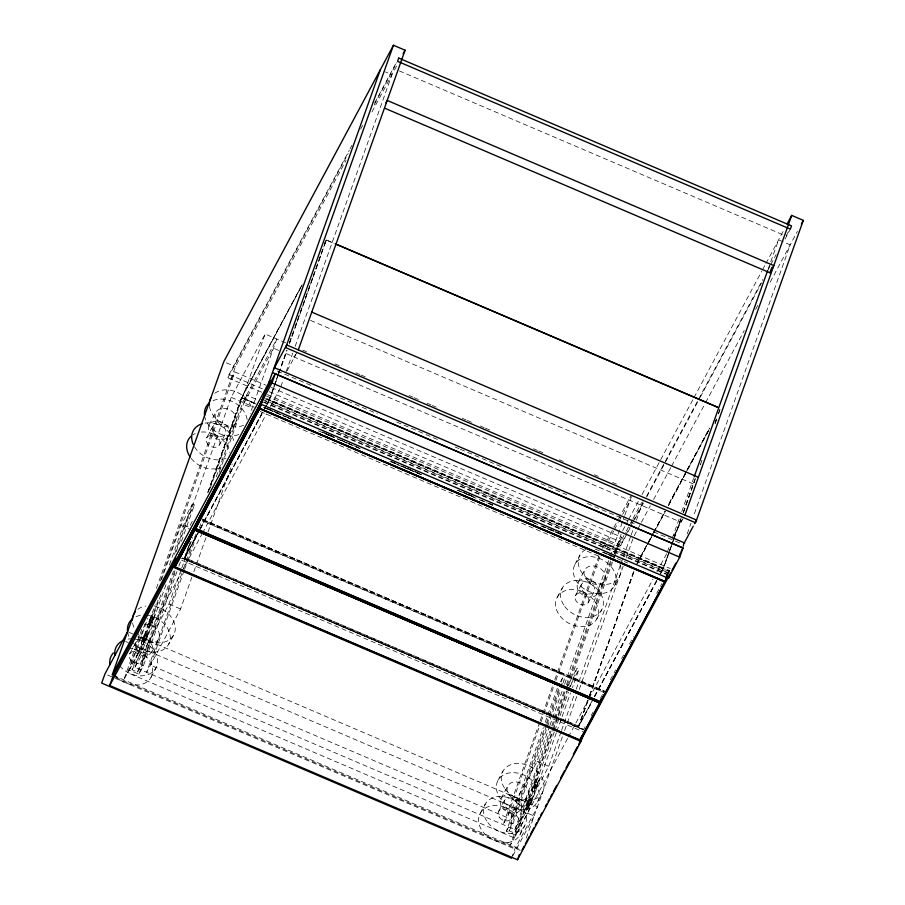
<?xml version="1.0" encoding="UTF-8"?>
<svg xmlns="http://www.w3.org/2000/svg" width="905" height="905" viewBox="0 0 905 905"><rect width="100%" height="100%" fill="white"/><g stroke="black" fill="none" stroke-linecap="round" stroke-linejoin="round"><path stroke-width="0.68" stroke-dasharray="4.53 3.39" d="M269.26 400.417L278.367 374.591L269.43 400.021L267.258 404.139M184.563 557.933L189.745 542.91M147.13 626.882C146.429 623.115 152.244 621.407 150.106 625.932C148.262 630.208 146.463 625.151 148.839 622.81M150.886 623.805L149.121 627.776M207.901 492.614L241.499 397.691L302.236 284.702M531.699 791.196C530.997 787.429 536.823 785.721 534.674 790.235C532.83 794.522 531.043 789.465 533.418 787.124M533.701 792.09L535.466 787.995M668.908 552.186L663.41 568.6L660.345 573.612M256.047 404.06L241.612 397.6L256.194 403.754M266.998 403.89L269.464 399.931L663.286 568.691M267.156 404.083L269.362 399.897M202.516 520.839L603.839 692.348L202.471 520.929M143.397 639.53C148.069 625.921 139.879 650.887 147.221 636.328C141.463 631.52 142.798 644.926 145.852 637.946C147.492 633.919 144.743 638.806 144.732 640.197M145.445 640.412L147.221 636.328M527.977 803.844C532.649 790.235 524.459 815.201 531.801 800.642C526.043 795.834 527.377 809.24 530.421 802.26C532.106 798.199 529.323 803.097 529.312 804.511M530.025 804.726L531.801 800.642M145.128 634.677C144.517 630.615 150.513 629.416 148.137 633.76C145.931 637.855 144.562 632.968 146.904 630.593M147.232 635.548L148.963 631.464M150.852 622.912C157.821 609.122 145.366 634.134 150.581 617.957C158.115 618.5 147.436 626.95 150.411 619.88C152.176 615.909 150.547 621.271 149.551 622.244M150.581 617.957L148.805 622.04M529.753 798.979C528.973 795.676 534.527 793.21 532.943 797.531C531.314 802.226 528.825 797.712 531.484 794.907M531.812 799.862L533.531 795.778M535.432 787.226C542.4 773.436 529.945 798.448 535.149 782.271C542.378 782.18 532.898 791.389 534.753 784.726C536.631 780.178 535.466 784.94 534.131 786.558M535.149 782.271L533.43 786.343M151.361 617.323C150.581 614.043 156.067 611.769 154.506 615.966C152.934 620.513 150.411 616.101 153.036 613.375M153.409 618.206L155.083 614.257M535.941 781.637C535.16 778.357 540.636 776.083 539.086 780.28C537.627 784.952 534.934 780.359 537.615 777.689M537.943 782.52L539.663 778.572M254.678 403.675L241.556 397.634L256.16 403.822M667.981 574.075L668.716 570.987L266.251 399.026M587.979 700.787L578.544 726.33L184.631 557.989L190.344 541.891M289.396 344.002L326.207 239.961L334.239 243.355M578.872 726.217L184.507 557.627M266.5 398.37L669.53 570.569L668.987 572.231M669.191 571.541L263.604 398.076M144.427 635.242L142.685 639.315M528.995 799.556L527.219 803.617M151.644 623.138L153.386 619.065M536.224 787.452L537.966 783.368M278.129 374.602L269.079 400.304L663.229 568.634L671.533 545.817M666.985 576.361L668.705 571.01L666.012 576.033M142.685 640.174C140.807 641.747 141.237 647.471 143.759 643.613C146.678 639.281 140.422 639.88 140.92 644.19M527.264 804.488C524.843 806.536 526.586 811.966 528.577 807.407C530.794 803.108 524.81 804.647 525.5 808.504M199.405 530.681L184.631 557.989L190.446 541.937M668.84 572.91L669.248 571.711M261.59 392.182L227.89 377.781L229.044 374.546L349.296 150.275M141.814 629.303L123.804 679.87L181.091 573.012M156.429 588.307L235.391 366.672L345.981 160.423M145.196 623.455L127.65 672.698L514.278 837.883L552.446 730.754M160.366 580.874L234.814 371.921L265.946 385.225M177.007 571.485L143.42 665.741L138.895 674.18L129.336 670.096L147.775 618.319M161.497 579.811L180.898 525.386L192.437 503.859L194.484 504.741L180.762 543.238M174.959 570.602L141.372 664.87L137.526 672.042L132.062 669.711L155.241 604.653M169.427 564.822L183.625 524.99L194.484 504.741M129.336 670.096L140.875 648.58L158.85 598.126M174.461 554.312L192.437 503.859M561.066 731.738L548.747 766.32L514.809 829.602L135.015 667.336L162.018 591.531M176.237 551.631L231.205 397.34L265.142 334.047L285.833 342.893M132.062 669.711L142.922 649.451L166.577 583.069M137.526 672.042L173.477 571.134M138.895 674.18L175.796 570.625M178.896 566.168L181.735 558.204M207.754 492.444L241.895 397.646M208.478 491.336L241.454 397.77L302.032 284.792M135.015 667.336L168.952 604.042L181.272 569.46M181.747 568.136L192.641 537.547M210.175 488.338L265.142 334.047M181.69 573.883L146.621 672.302L180.559 609.008L191.928 577.085M183.579 568.555L197.324 529.991M216.284 476.788L242.823 402.306L276.76 339.013L250.221 413.495M184.111 570.693L150.468 665.13L507.038 817.475L540.681 723.038M184.586 569.369L197.381 533.452M199.281 528.135L201.645 521.484M219.18 472.274L246.669 395.134L258.332 400.123M193.828 571.768L206.148 537.185M208.048 531.869L232.212 464.039M278.502 373.369L286.67 350.631M289.408 342.735L291.41 337.316M291.783 336.083L293.31 331.988M295.109 326.762L312.757 277.394M313.13 276.161L318.458 261.409M318.832 260.188L320.823 254.757M321.196 253.524L322.723 249.429M324.522 244.203L326.434 240.017M278.672 373.245L286.908 350.631M289.577 342.622L326.32 240.04L334.194 243.479M278.955 373.301L287.021 350.665M280.799 386.65L282.994 380.519M286.127 371.717L292.768 353.063M295.143 346.411L391.956 74.685L385.507 71.925M294.453 357.079L295.381 354.477M539.685 722.235L503.191 824.647L537.129 761.354L549.448 726.772M540.161 720.9L552.955 684.995M554.844 679.678L599.393 554.652M541.156 721.715L553.951 685.798M555.851 680.481L599.925 556.79M556.349 732.779L527.502 813.765L515.963 835.281L506.393 831.197L543.294 727.643M545.183 722.326L557.955 686.488M506.393 831.197L510.918 822.758L545.93 724.509M546.394 723.186L559.166 687.336M561.066 682.031L562.48 678.049L564.528 678.92L563.114 682.902M554.301 731.907L525.443 812.894L514.583 833.143L509.119 830.813L546.496 725.923M546.971 724.6L560.681 686.092L564.528 678.92M509.119 830.813L512.965 823.641L547.027 728.039M547.502 726.715L560.749 689.542M549.923 725.448L562.718 689.531M564.618 684.214L609.631 557.865M610.106 556.53L624.326 516.631M624.801 515.296L631.464 496.607M514.809 829.602L549.867 731.183M551.767 725.867L564.562 689.961M566.462 684.633L610.999 559.618M551.088 730.935L510.431 845.055L567.718 738.197M552.853 725.991L565.206 691.081M567.164 685.809L611.61 561.066M614.28 553.566L621.068 534.516M552.921 729.43L566.62 690.967M568.51 685.662L612.459 562.31M612.934 560.987L614.348 557.005M614.823 555.681L621.441 537.118L271.138 387.442M515.963 835.281L567.526 690.572M554.776 730.573L568.498 692.076M570.388 686.759L577.005 668.173L579.064 669.055L572.435 687.642M267.292 394.614L620.66 545.602L625.163 536.133M511.54 858.2L514.809 849.014L537.434 806.819L137.956 636.147M556.824 731.455L570.546 692.947M561.541 730.403L574.336 694.497M576.225 689.169L623.138 557.503M623.613 556.168L630.728 536.224M631.204 534.889L633.093 529.572M636.407 520.262L643.048 501.642M526.291 838.075L562.706 735.889M564.596 730.584L576.892 696.081M579.257 689.44L623.228 566.021M626.068 558.057L633.624 536.823L636.962 530.613M587.526 700.843L578.567 726.319L592.266 701.273M589.528 695.56L633.545 571.689M587.809 700.9L578.657 726.33L592.028 701.443M589.619 695.583L633.828 571.745M589.777 695.56L633.998 571.621M667.426 551.835L669.61 545.704M672.279 538.237L679.395 518.26M681.77 511.597L693.637 478.293M768.141 269.181L778.583 239.87L790.189 244.836L693.377 516.563M669.485 550.907L672.234 542.864M672.811 541.586L674.123 537.536M674.7 536.258L681.25 517.57M683.241 512.287L695.006 478.949M715.029 423.076L716.353 419.026M718.355 413.755L720.256 408.427M663.116 568.679L680.945 519.006M683.399 512.468L694.712 480.385M700.481 464.525L701.895 460.532L700.447 464.661M715.188 423.246L716.534 419.139M718.502 413.924L720.323 408.483M671.985 544.55L673.433 540.489M673.886 539.233L681.024 519.187M683.377 512.592L695.73 477.908M715.154 423.382L716.602 419.32M682.008 519.662L681.08 522.264L285.154 353.176M666.838 576.293L668.716 570.987L666.272 576.315M687.212 533.871L691.001 523.214M184.778 557.978L199.304 530.624M182.425 558.408L583.601 729.815L182.527 558.147M666.238 576.202L668.931 571.394M326.072 240.04L324.386 243.807M241.624 397.996L302.327 284.713M349.964 149.031L351.966 145.298M360.654 129.098L362.656 125.354M374.681 102.932L396.729 61.812M227.89 377.781L348.142 153.522M374.195 104.923L396.91 62.569M371.966 111.96L397.861 63.667M230.967 379.093L234.814 371.921M209.089 424.954L215.967 412.126M206.668 437.816L212.551 426.855M219.474 444.875A7.308 5.6 28.2 0 0 212.256 435.362A7.308 5.6 28.2 0 0 207.505 443.812A7.308 5.6 28.2 0 0 219.474 444.875L225.379 433.925A7.308 5.6 28.2 0 0 218.139 424.4A7.308 5.6 28.2 0 0 213.388 432.85A7.308 5.6 28.2 0 0 225.356 433.914M228.807 435.814A11.233 8.609 28.2 0 0 217.686 421.176A11.233 8.609 28.2 0 0 210.39 434.174A11.233 8.609 28.2 0 0 228.807 435.814L235.707 423.008A11.233 8.609 28.2 0 0 224.564 408.359A11.233 8.609 28.2 0 0 217.268 421.357A11.233 8.609 28.2 0 0 235.673 422.986M192.29 521.348L189.088 527.321L183.625 524.99M129.709 653.817L135.592 642.844M197.833 532.751L184.677 557.921M200.48 527.954L263.694 409.92M264.339 408.845L266.353 404.965M199.971 529.391L263.706 410.157M264.362 408.924L266.364 405.202M200.073 529.436L262.608 412.816M287.145 370.711L297.643 351.129M181.758 571.768L201.747 534.493M202.415 533.249L266.375 413.97M270.369 406.515L280.369 387.883M142.515 660.876A7.308 5.6 28.2 0 0 135.298 651.362A7.308 5.6 28.2 0 0 130.546 659.813A7.308 5.6 28.2 0 0 142.515 660.876L148.42 649.914M151.87 651.826L158.748 638.998M150.92 677.426L155.864 668.229M132.379 641.95A22.478 17.218 28.2 0 0 168.545 644.428L173.545 635.231A22.478 17.218 28.2 0 0 152.357 606.056M557.276 597.277L562.209 588.08M574.958 564.29L579.901 555.082M577.956 582.549L584.834 569.731M575.535 595.422L581.417 584.449M602.719 548.441L618.025 519.9M618.692 518.667L630.717 496.234M604.54 548.113L613.703 531.043M614.359 529.821L618.285 522.502M618.941 521.28L630.061 500.533M622.685 530.624L625.344 525.658M626.011 524.414L628.013 520.68M628.681 519.436L639.337 499.56M642.007 494.594L693.309 398.913M693.965 397.668L761.931 270.934M762.587 269.69L765.257 264.724M765.924 263.479L784.488 228.863M617.595 544.29L621.441 537.118M614.325 553.408L625.638 532.31M626.305 531.065L629.631 524.866M630.299 523.622L632.301 519.9M632.968 518.656L641.611 502.524M588.341 602.481A7.308 5.6 28.2 0 0 581.123 592.967A7.308 5.6 28.2 0 0 576.372 601.418A7.308 5.6 28.2 0 0 588.341 602.481L594.246 591.519A7.308 5.6 28.2 0 0 587.006 581.994A7.308 5.6 28.2 0 0 582.254 590.445A7.308 5.6 28.2 0 0 594.223 591.508M625.83 534.878L629.835 527.411M630.502 526.167L632.505 522.423M633.172 521.178L643.195 502.49M646.543 496.257L697.981 400.327M698.649 399.082L762.779 279.464M768.13 269.498L770.132 265.765M770.8 264.52L776.139 254.554M786.162 235.866L788.832 230.877M620.66 545.602L630.016 528.158M634.699 519.436L643.376 503.237M646.724 497.003L699.497 398.585M700.165 397.329L761.625 282.711M785.008 239.101L790.348 229.135M597.696 593.42L604.574 580.603A11.233 8.609 28.2 0 0 593.431 565.953A11.233 8.609 28.2 0 0 586.123 578.951A11.233 8.609 28.2 0 0 604.54 580.591M480.317 813.278L485.25 804.07M497.999 780.291L502.942 771.083M637.629 529.368L650.288 505.759M653.614 499.549L670.933 467.252M671.601 466.007L704.916 403.879M705.583 402.635L744.227 330.574M755.551 309.442L758.22 304.476M770.212 282.111L797.407 231.375M560.546 681.657L562.48 678.049M596.746 619.031L601.689 609.834M614.382 586.01A22.478 17.218 28.2 0 0 592.164 556.745A22.478 17.218 28.2 0 0 577.56 582.741A22.478 17.218 28.2 0 0 614.382 586.01L619.371 576.836M500.997 798.549L507.875 785.721M498.576 811.412L504.458 800.45M566.145 688.433L577.005 668.173M568.159 689.372L579.064 669.055M636.984 563.396L652.946 533.622L637.086 563.453M653.614 532.378L664.915 511.291M686.872 470.351L709.486 428.167M653.715 532.434L665.017 511.348M686.974 470.408L709.588 428.223M653.127 533.735L637.244 563.725L648.534 542.729M653.874 532.706L665.096 511.404M668.512 505.42L686.386 471.697M709 429.524L687.133 470.679L709.067 429.83M649.202 541.484L653.195 534.041M653.851 532.796L655.854 529.074M656.521 527.83L665.164 511.71M668.49 505.499L686.454 472.003M511.404 818.482L517.287 807.52A7.308 5.6 28.2 0 0 510.047 797.995A7.308 5.6 28.2 0 0 505.295 806.446A7.308 5.6 28.2 0 0 517.264 807.509M520.737 809.421L527.615 796.604A11.233 8.609 28.2 0 0 516.472 781.954A11.233 8.609 28.2 0 0 509.164 794.952A11.233 8.609 28.2 0 0 527.581 796.592M673.773 535.896L683.004 518.678M568.385 736.964L588.374 699.689M589.042 698.445L653.003 579.155M656.996 571.7L666.996 553.068M519.787 835.032L524.719 825.824M537.423 802.011A22.478 17.218 28.2 0 0 515.205 772.734A22.478 17.218 28.2 0 0 500.601 798.742A22.478 17.218 28.2 0 0 537.423 802.011L542.412 792.837M578.567 726.308L591.825 701.398M594.495 696.431L657.019 579.811M594.596 696.465L657.222 579.867M660.458 573.646L663.376 568.453M594.766 696.477L657.415 579.766M660.627 573.646L663.433 568.464M512.864 855.711L534.165 816.005L133.386 644.767M585.139 726.851L583.816 729.317L182.584 558.023M591.089 715.753L593.069 712.054M600.343 698.49L602.99 693.558M610.332 679.859L615.638 669.972M621.599 658.84L623.59 655.141M629.552 644.009L633.534 636.6M656.725 593.329L662.03 583.442M668.376 572.548L669.53 570.569M144.732 640.955L142.967 645.061M529.312 805.36L527.547 809.375M216.137 468.824L210.707 468.948A22.478 17.218 28.2 0 1 190.932 458.088M508.044 842.419L502.614 842.544A22.478 17.218 28.2 0 1 478.553 819.817A22.478 17.218 28.2 0 1 503.112 806.808L506.992 808.561M583.601 729.815L182.471 558.283M399.399 70.918L783.436 234.995M310.517 320.393L693.253 483.915M302.689 350.088L306.58 351.751M335.11 363.946L341.592 366.706M355.857 372.803L359.738 374.466M361.038 375.021L367.521 377.792M409.015 395.519L412.906 397.182M414.196 397.736L420.678 400.508M427.171 403.279L431.052 404.931M432.352 405.485L436.244 407.148M462.172 418.234L466.064 419.897M467.365 420.452L473.847 423.223M480.329 425.984L484.22 427.646M485.51 428.201L491.992 430.972M533.486 448.699L537.378 450.362M538.679 450.916L545.161 453.688M559.426 459.785L563.306 461.448M594.427 474.74L598.318 476.403M612.583 482.489L616.475 484.152M278.672 350.405L273.491 348.187L243.4 404.309L252.472 408.189M277.428 371.073L312.474 386.039M333.221 394.908L377.317 413.755M396.775 422.058L439.581 440.35M455.147 447.002L459.027 448.665M460.328 449.219L503.135 467.5M526.472 477.478L566.688 494.65M587.436 503.519L634.122 523.475M653.58 531.778L680.832 543.43M226.363 362.815L235.391 366.672M229.044 374.546L262.744 388.946M269.226 391.718L621.814 542.355M266.477 396.005L670.39 568.566M262.574 399.365L668.207 572.673M264.984 401.017L668.014 573.216M263.887 401.922L668.207 574.675M263.525 402.329L667.981 575.094M266.59 408.2L273.084 410.972M274.385 411.526L278.288 413.189M322.463 432.07L326.366 433.733M327.667 434.287L334.16 437.07L327.587 434.434M391.345 461.493L395.236 463.168M401.741 465.939L405.632 467.602M406.933 468.156L413.438 470.939M414.728 471.494L418.63 473.157M462.817 492.037L466.709 493.7M468.009 494.254L474.514 497.026M529.086 520.352L535.59 523.124M549.878 529.233L553.781 530.896M555.082 531.45L561.575 534.233L555.003 531.597M610.954 555.331L614.857 556.994L608.284 554.369M266.511 408.347L273.05 411.04M274.317 411.673L283.446 415.486M284.713 416.119L291.206 418.891M326.332 433.812L322.395 432.217L328.82 435.158M340.585 439.988L344.522 441.583M345.789 442.217L352.317 444.909M353.584 445.543L360.077 448.314M395.202 463.236L391.265 461.641L400.293 465.69M401.662 466.086L405.598 467.681M406.865 468.304L413.393 471.007M414.66 471.641L421.187 474.344M466.675 493.768L462.738 492.184L469.163 495.114M467.942 494.402L474.469 497.105M488.734 503.282L492.671 504.877M529.018 520.499L535.545 523.203M542.016 526.054L545.907 527.717M547.208 528.271L553.747 530.975M606.983 553.815L603.092 552.14L609.518 555.082M263.875 407.307L267.744 409.06M269.079 409.535L285.935 416.832M287.27 417.307L291.139 419.049M330.155 435.633L339.217 439.592M340.552 440.068L347.011 442.93M348.346 443.405L354.817 446.256M356.14 446.731L360.009 448.484M401.628 466.166L408.087 469.028M409.422 469.491L415.893 472.353M417.228 472.829L423.687 475.691M457.478 490.125L461.369 491.788M470.498 495.589L474.367 497.343M480.894 500.035L487.365 502.886M488.7 503.361L492.558 505.114M526.382 519.47L535.443 523.429M541.971 526.133L548.441 528.984M549.776 529.459L556.236 532.321M557.571 532.796L561.428 534.538M610.852 555.557L614.71 557.299M263.808 407.476L267.676 409.23M269.011 409.694L285.867 417.001M287.202 417.477L291.071 419.23M318.39 430.803L328.753 435.328M330.087 435.791L346.943 443.099M348.278 443.563L354.749 446.437M356.072 446.9L359.941 448.654M389.863 461.335L408.031 469.197M409.354 469.661L415.825 472.523M417.16 472.998L423.619 475.86M457.444 490.205L487.297 503.067M488.632 503.531L492.49 505.284M526.314 519.628L556.168 532.491M557.503 532.955L561.372 534.708M595.185 549.064L627.64 563.023M231.205 397.34L254.486 407.295M260.255 411.515L265.437 413.732M266.737 414.286L598.669 556.1M201.894 519.018L604.37 690.979M203.082 519.809L604.257 691.205M203.037 519.934L604.212 691.33M202.98 520.058L604.155 691.465M180.898 525.386L190.457 529.47M181.634 560.206L582.933 731.659M168.952 604.042L180.559 609.008M537.129 761.354L548.747 766.32M148.533 623.24L150.581 624.111M533.113 787.554L535.16 788.425M147.379 626.475L149.427 627.346M531.959 790.778L534.007 791.66M144.11 635.661L146.157 636.532M528.678 799.975L530.737 800.846M128.872 632.267L132.764 633.93M142.956 638.885L145.004 639.767M527.536 803.199L529.583 804.07M142.368 640.525L144.427 641.407M526.948 804.839L528.995 805.71M141.225 643.738L143.273 644.62M525.805 808.052L527.853 808.934M125.603 641.441L128.205 642.55M140.875 648.58L142.922 649.451M525.443 812.894L527.502 813.765M503.09 806.898L508.486 809.194A22.41 17.161 28.2 0 1 521.529 828.471A22.41 17.161 28.2 0 1 508.067 842.476M141.372 664.87L143.42 665.741M510.918 822.758L512.965 823.641M113.476 675.458L520.748 849.467M115.569 677.449L520.771 850.576M107.548 675.017L114.03 677.788M115.331 678.343L514.809 849.014M583.951 592.56L580.048 590.897L585.445 593.205A22.41 17.161 28.2 0 1 598.488 612.481A22.41 17.161 28.2 0 1 585.026 626.486L579.573 626.543A22.478 17.218 28.2 0 1 555.512 603.816A22.478 17.218 28.2 0 1 580.071 590.807M215.085 434.966L211.182 433.303L216.578 435.599A22.41 17.161 28.2 0 1 229.463 452.5M138.126 650.967L134.223 649.292L139.619 651.6A22.41 17.161 28.2 0 1 152.662 670.876A22.41 17.161 28.2 0 1 139.2 684.881L133.748 684.938A22.478 17.218 28.2 0 1 114.664 674.96M238.694 434.457A22.478 17.218 28.2 0 1 204.768 416.832M212.969 400.689A22.478 17.218 28.2 0 1 234.271 402.555A22.478 17.218 28.2 0 1 247.099 419.501M243.637 425.248A22.478 17.218 28.2 0 1 222.336 423.37A22.478 17.218 28.2 0 1 209.496 406.424M214.813 393.29A22.478 17.218 28.2 0 1 237.246 392.363A22.478 17.218 28.2 0 1 252.043 410.304M193.082 434.728A22.478 17.218 28.2 0 1 195.22 433.597M201.43 432.047A22.478 17.218 28.2 0 1 211.204 433.212M225.945 458.235A22.478 17.218 28.2 0 1 193.727 445.418M205.084 423.076A22.478 17.218 28.2 0 1 234.35 443.292M221.058 467.5A22.41 17.161 28.2 0 1 216.159 468.881M620.016 564.279A22.478 17.218 28.2 0 1 608.42 584.11A22.478 17.218 28.2 0 1 581.202 571.666A22.478 17.218 28.2 0 1 586.768 549.075M138.001 637.244A11.233 8.609 28.2 0 1 151.938 644.903A11.233 8.609 28.2 0 1 145.965 655.525A11.233 8.609 28.2 0 1 132.051 647.822M144.879 624.427A11.233 8.609 28.2 0 1 158.816 632.086A11.233 8.609 28.2 0 1 152.832 642.708A11.233 8.609 28.2 0 1 138.918 635.005M147.424 615.264A22.478 17.218 28.2 0 1 168.545 644.428M128.963 636.441A22.478 17.218 28.2 0 1 127.809 632.821M136.01 616.678A22.478 17.218 28.2 0 1 144.924 615.049M173.489 635.22A22.478 17.218 28.2 0 1 137.311 632.753M133.906 627.244A22.478 17.218 28.2 0 1 132.537 622.425M137.854 609.28A22.478 17.218 28.2 0 1 145.818 606.079M128.612 648.059A22.478 17.218 28.2 0 1 134.245 649.202M134.664 639.043A22.478 17.218 28.2 0 1 155.796 668.218A22.478 17.218 28.2 0 1 119.618 665.741M128.125 639.066A22.478 17.218 28.2 0 1 132.175 638.84M686.205 471.596L668.241 505.092L686.307 471.641M579.257 591.78A11.233 8.609 28.2 0 0 597.673 593.409A11.233 8.609 28.2 0 0 586.553 578.77A11.233 8.609 28.2 0 0 579.257 591.78M564.799 606.531A22.478 17.218 28.2 0 0 601.633 609.8A22.478 17.218 28.2 0 0 579.404 580.524A22.478 17.218 28.2 0 0 564.799 606.531M499.413 817.407A7.308 5.6 28.2 0 0 511.382 818.471A7.308 5.6 28.2 0 0 504.164 808.957A7.308 5.6 28.2 0 0 499.413 817.407M502.298 807.769A11.233 8.609 28.2 0 0 520.714 809.409A11.233 8.609 28.2 0 0 509.594 794.771A11.233 8.609 28.2 0 0 502.298 807.769M505.533 789.533A22.478 17.218 28.2 0 0 542.355 792.803A22.478 17.218 28.2 0 0 520.137 763.537A22.478 17.218 28.2 0 0 505.533 789.533M487.84 822.532A22.478 17.218 28.2 0 0 524.674 825.801A22.478 17.218 28.2 0 0 502.445 796.524A22.478 17.218 28.2 0 0 487.84 822.532M136.429 648.851A7.308 5.6 28.2 0 0 148.397 649.903A7.308 5.6 28.2 0 0 141.18 640.389A7.308 5.6 28.2 0 0 136.429 648.851"/><path stroke-width="1.36" d="M667.064 576.451L664.802 581.926L259.724 408.856L262.869 399.297M181.385 551.315L178.579 556.609L174.812 567.197L194.779 529.991L198.648 519.153L178.59 556.202L174.812 567.197L580.184 740.267L600.219 703.049L601.599 698.977M198.648 519.153L178.308 556.371L174.699 567.13L194.937 529.606L600.219 703.049L194.575 530.025L198.862 518.033L263.219 398.03M600.456 701.873L665.096 581.632L259.622 408.415L195.197 528.339L600.569 701.952L664.802 581.926L666.385 577.571M581.768 736.172L580.003 740.301L600.23 702.834M174.642 566.677L580.207 740.166M600.92 700.097L579.879 740.256L580.84 737.541M174.688 567.073L194.632 529.911L198.523 519.119L182.708 548.849M600.649 701.816L665.152 581.519L259.554 408.359L664.847 581.813M259.939 408.37L195.378 528.848L259.622 408.415M195.276 528.622L600.49 701.76M194.779 529.549L600.162 703.151M109.709 685.515L112.978 676.329L176.43 557.978L173.16 567.164L109.709 685.515L517.502 859.75L580.965 741.399L584.234 732.213M198.138 519.391L194.451 529.81L174.857 567.05M260.617 404.071L263.887 394.885L275.211 373.754L683.015 547.989L679.745 557.175L668.41 578.306L260.617 404.071L271.941 382.939L275.211 373.754M262.574 399.365L259.543 408.596M268.751 382.917L380.338 69.719M261.307 404.512L195.209 528.577M298.299 349.907L405.078 50.216L393.46 45.25L285.72 347.644L695.572 522.751L803.312 220.356L791.705 215.401L787.112 223.965M517.502 859.75L519.38 854.501M581.134 737.598L579.89 740.222M601.067 700.176L599.936 703.219M602.606 696.669L600.728 701.907M694.101 476.969L767.666 270.505M384.636 108.159L769.963 272.79L771.818 267.575M684.927 515.092L791.705 215.401M666.985 576.361L664.949 581.972M668.41 578.306L669.813 574.37M679.044 556.801L680.356 553.125M683.252 546.19L683.637 545.296M198.942 518.316L262.767 399.207M393.46 45.25L223.773 361.717L112.186 674.915L269.882 380.813L272.473 381.91M403.11 53.881L405.078 50.216M385.903 102.819L387.182 100.432L773.809 265.618L769.963 272.79M273.559 369.421L286.681 344.941L696.533 520.058L694.565 523.724M199.96 516.676L228.456 463.53M229.791 461.052L248.343 426.447M249.667 423.97L255.64 412.85M256.963 410.372L262.925 399.252M801.344 224.033L803.312 220.356M683.411 544.527L693.253 526.178M681.013 551.722L683.015 547.989M522.038 850.021L524.04 846.288M525.375 843.811L529.368 836.356M530.703 833.867L534.029 827.656M535.364 825.168L536.699 822.69M538.034 820.202L539.357 817.713M540.692 815.235L542.027 812.747M545.353 806.536L546.688 804.047M548.023 801.558L549.358 799.081M550.681 796.592L552.016 794.104M553.351 791.626L556.688 785.404M560.681 777.949L564.675 770.494M566.01 768.017L569.347 761.806M573.34 754.351L577.333 746.897M578.668 744.408L670.605 572.944M671.94 570.455L675.933 563.001M194.484 529.923L600.253 702.936M335.529 243.886L717.586 407.137M335.472 243.977L717.552 407.273M311.761 312.112L698.389 477.297M274.86 367.894L684.712 543.011M272.767 372.713L682.619 547.819M271.941 382.939L679.745 557.175M173.16 567.164L580.965 741.399M511.54 858.2L101.688 683.083L104.957 673.908L127.582 631.713A22.478 17.218 28.2 0 1 132.028 619.212M190.129 456.968A22.478 17.218 28.2 0 1 191.215 436.142M193.172 444.231A22.478 17.218 28.2 0 1 202.562 423.619M204.564 415.633A22.478 17.218 28.2 0 1 208.987 403.223M209.383 405.236A22.478 17.218 28.2 0 1 209.428 402.883M209.575 401.741A22.478 17.218 28.2 0 1 211.091 397.521M132.402 620.038A22.478 17.218 28.2 0 1 135.388 611.656M109.844 664.609A22.478 17.218 28.2 0 1 113.43 652.924M114.856 655.412A22.478 17.218 28.2 0 1 123.261 640.469M398.732 58.078L397.578 61.314L790.348 229.135L791.513 225.888L398.732 58.078"/></g></svg>
